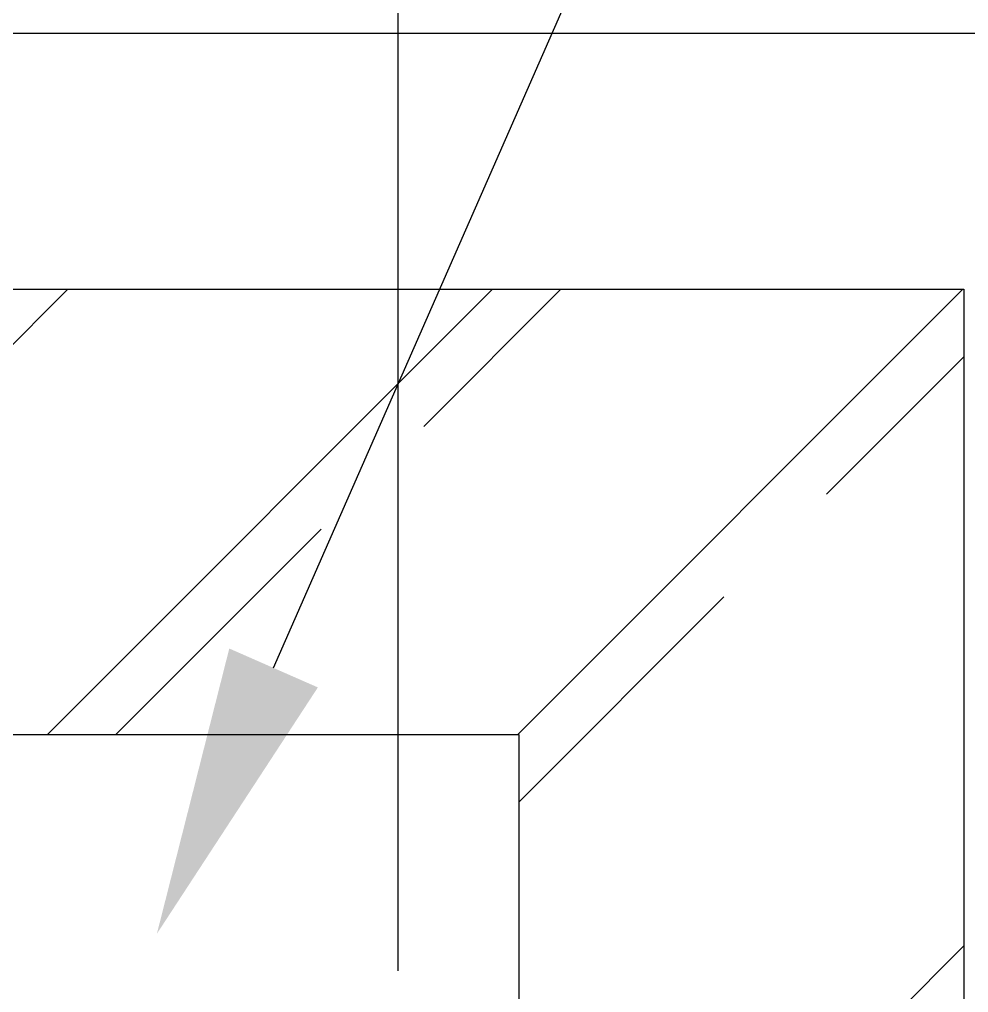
# Model space of a CAD drawing. Extents: x -437689 to -407696, y -55787 to -37037.
# Drawn here: x -433596 to -433350.8, y -41110.9 to -40859.5 of the extents above; entities that cross this region are included whole.
import ezdxf

# ---------------------------------------------------------------- set-up
doc = ezdxf.new("R2010")
doc.units = 0
doc.header["$LTSCALE"] = 150
doc.header["$MEASUREMENT"] = 0
doc.linetypes.add('DASHED', pattern=[0.75, 0.5, -0.25])
doc.layers.get('0').update_dxf_attribs({"linetype": 'CONTINUOUS'})
for name, color, linetype in [('DR', 6, 'CONTINUOUS'), ('HAT', 9, 'CONTINUOUS'), ('WALL', 7, 'CONTINUOUS')]:
    doc.layers.add(name, color=color, linetype=linetype)

msp = doc.modelspace()

# ---------------------------------------------------------------- linework, layer by layer
for p, q in [((-434032.02, -40929.19), (-433352.02, -40929.19)), ((-433352.02, -40929.19), (-433352.02, -41384.19)), ((-433917.02, -41044.19), (-433467.02, -41044.19)), ((-433467.02, -41044.19), (-433467.02, -41269.19))]:
    msp.add_line(p, q)
at = {"layer": 'DR', "linetype": 'CONTINUOUS', "ltscale": 900}
msp.add_line((-433498.24, -40610.22), (-433498.24, -41105.22), dxfattribs=at)
at = {"layer": 'DR'}
msp.add_line((-433498.24, -40790.59), (-433498.24, -40892.43), dxfattribs=at)
at = {"layer": 'DR', "linetype": 'CONTINUOUS', "ltscale": 900}
msp.add_lwpolyline([(-433530.36, -41027.01), (-433300.49, -40503.54), (-432707.88, -40503.54), (-432657.48, -40503.54)], dxfattribs=at)
msp.add_solid([(-433518.92, -41032.04), (-433560.52, -41095.68), (-433541.81, -41021.99)], dxfattribs=at)
at = {"layer": 'HAT', "linetype": 'DASHED'}
for p, q in [((-433698.56, -41044.19), (-433583.56, -40929.19)), ((-433571.11, -41044.19), (-433456.11, -40929.19)), ((-433467.02, -41061.66), (-433352.02, -40946.66))]:
    msp.add_line(p, q, dxfattribs=at)
at = {"layer": 'HAT'}
for p, q in [((-433588.78, -41044.19), (-433473.78, -40929.19)), ((-433467.23, -41044.19), (-433352.23, -40929.19)), ((-433467.02, -41213.82), (-433352.02, -41098.82))]:
    msp.add_line(p, q, dxfattribs=at)
at = {"layer": 'WALL', "color": 9}
msp.add_line((-433274.54, -40863.08), (-435242.04, -40863.08), dxfattribs=at)

doc.saveas('drawing.dxf')
